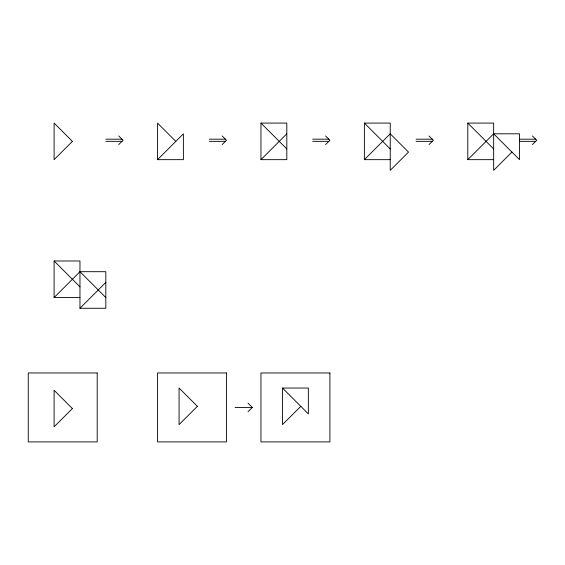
<?xml version="1.0" encoding="UTF-8"?>
<svg xmlns="http://www.w3.org/2000/svg" width="565" height="565" viewBox="0 0 565 565"><rect width="100%" height="100%" fill="white"/><g stroke="black" fill="none" stroke-linecap="round" stroke-linejoin="round"><path stroke-width="0.85" d="M118.749 144.569L123.057 140.261L118.749 135.953M157.529 159.655L183.385 133.799L183.385 159.655L157.529 159.655L157.529 123.085L175.814 141.37M54.106 297.55L79.962 271.694L105.817 271.694L105.817 308.264L79.962 308.264L79.962 260.988L54.106 260.988L54.106 297.55L79.962 297.55M222.172 144.569L226.48 140.261L222.172 135.953M79.962 308.264L105.817 282.408M260.952 159.655L260.952 123.085L286.808 123.085L286.808 159.655L260.952 159.655L286.808 133.799M325.595 144.569L329.904 140.261L325.595 135.953M364.376 159.655L390.231 133.799L408.516 152.077L390.231 170.362L390.231 123.085L364.376 123.085L364.376 159.655L390.231 159.655M429.019 144.569L433.327 140.261L429.019 135.953M493.655 159.655L467.799 159.655L493.655 133.799L519.51 133.799L519.51 159.655L493.655 133.799M248.028 411.751L252.336 407.436L248.028 403.127M511.939 152.077L493.655 170.362L493.655 123.085L467.799 123.085L467.799 159.655M532.442 144.569L536.75 140.261L532.442 135.953M300.785 406.327L282.5 424.612L282.5 388.049L308.356 388.049L308.356 413.905L282.5 388.049M105.817 139.181L121.976 139.181M209.241 139.181L225.4 139.181M312.664 139.181L328.823 139.181M416.087 139.181L432.246 139.181M519.51 139.181L535.669 139.181M105.817 141.335L121.976 141.335M209.241 141.335L225.4 141.335M312.664 141.335L328.823 141.335M416.087 141.335L432.246 141.335M519.51 141.335L535.669 141.335M235.097 407.436L252.336 407.436M467.799 123.085L493.655 148.941M364.376 123.085L390.231 148.941M260.952 123.085L286.808 148.941M79.962 271.694L105.817 297.55M54.106 260.988L79.962 286.843M72.391 141.37L54.106 159.655L54.106 123.085L72.391 141.37M72.391 408.544L54.106 426.829L54.106 390.267L72.391 408.544M197.362 406.327L179.077 424.612L179.077 388.049L197.362 406.327M97.201 372.964L28.25 372.964L28.25 441.915L97.201 441.915L97.201 372.964M226.48 372.964L157.529 372.964L157.529 441.915L226.48 441.915L226.48 372.964M329.904 372.964L260.952 372.964L260.952 441.915L329.904 441.915L329.904 372.964"/></g></svg>
